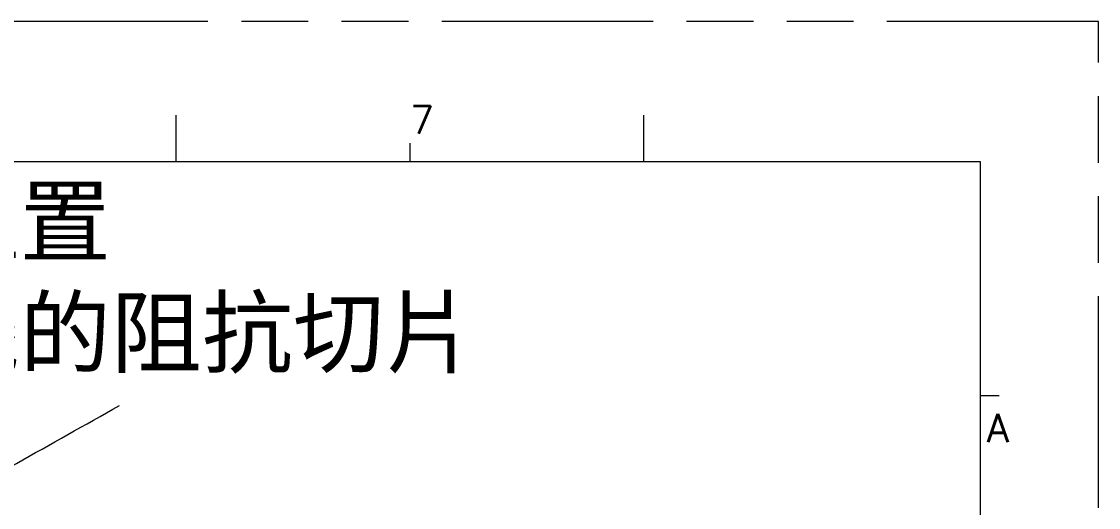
# Model space of a CAD drawing. Extents: x 3664 to 3837, y -413 to -292.
# Drawn here: x 3788.28 to 3836.66, y -313.47 to -291.63 of the extents above; entities that cross this region are included whole.
import ezdxf

# ---------------------------------------------------------------- set-up
doc = ezdxf.new("R2010")
doc.units = 0
doc.linetypes.add('PHANTOM', pattern=[29.5, 9.5, -1.5, 3, -1.5, 3, -1.5, 9.5])
doc.layers.get('0').update_dxf_attribs({"lineweight": 9})
doc.layers.add('0PAPERF', color=2, linetype='PHANTOM', lineweight=9, plot=False)
doc.layers.add('備註', color=1, linetype='Continuous', lineweight=9)
doc.styles.add('SIMPLEX', font='simplex.shx')
doc.styles.get("Standard").update_dxf_attribs({"font": 'PMingLiU.ttf'})
doc.dimstyles.get("Standard").update_dxf_attribs({"dimtxt": 1, "dimasz": 0.5, "dimexe": 0.18, "dimexo": 0.0625, "dimgap": 0.09, "dimtad": 0, "dimzin": 0, "dimdsep": 46, "dimtxsty": 'Standard', "dimcen": 0.09, "dimadec": 0, "dimazin": 0, "dimtfac": 1, "dimtdec": 4, "dimtofl": 0, "dimtmove": 0, "dimatfit": 3, "dimfxl": 1, "dimtolj": 1, "dimtzin": 0, "dimarcsym": 0})
pattern_1 = [(0, (0, 0), (0, 6.985), [5.08, -1.905]), (90, (0, 0), (-6.985, 4e-16), [5.08, -1.905])]

msp = doc.modelspace()

# ---------------------------------------------------------------- hatches: boundary and pattern name
at = {"layer": '備註', "linetype": 'Continuous'}
h = msp.add_hatch(dxfattribs=at)
h.set_pattern_fill('ANGLE', color=1, style=0)
h.set_pattern_definition(pattern_1)
edge = h.paths.add_edge_path()
edge.add_line((3810.937, -306.541), (3811.165, -306.541))
edge.add_line((3811.165, -306.541), (3812.308, -306.541))
edge.add_line((3812.308, -306.541), (3812.536, -306.541))
edge.add_line((3812.536, -306.541), (3812.536, -306.542))
edge.add_ellipse((3813.177, -306.173), major_axis=(0.739, 0), ratio=1, start_angle=209.9699, end_angle=231.3584)
edge.add_ellipse((3812.127, -308.962), major_axis=(-2.289, 0), ratio=1, start_angle=224.9997, end_angle=255.1156, ccw=False)
edge.add_line((3813.746, -307.343), (3813.747, -307.344))
edge.add_ellipse((3815.785, -305.305), major_axis=(2.884, 0), ratio=1, start_angle=225.019, end_angle=258.478)
edge = h.paths.add_edge_path()
edge.add_line((3810.937, -306.541), (3810.937, -307.075))
edge.add_line((3810.937, -307.075), (3811.165, -307.075))
edge.add_line((3811.165, -307.075), (3812.308, -307.075))
edge.add_line((3812.308, -307.075), (3812.536, -307.075))
edge.add_line((3812.536, -307.075), (3812.536, -307.075))
edge.add_line((3812.536, -307.075), (3812.536, -307.075))
edge.add_ellipse((3812.767, -307.556), major_axis=(-0.534, 0), ratio=1, start_angle=277.1253, end_angle=295.6367, ccw=False)
edge.add_ellipse((3812.127, -308.962), major_axis=(-2.019, 0), ratio=1, start_angle=224.9998, end_angle=253.4816, ccw=False)
edge.add_line((3813.555, -307.534), (3813.556, -307.535))
edge.add_ellipse((3815.785, -305.305), major_axis=(3.154, 0), ratio=1, start_angle=225.018, end_angle=259.4761)
edge = h.paths.add_edge_path()
edge.add_line((3810.937, -307.591), (3811.165, -307.591))
edge.add_line((3811.165, -307.591), (3811.165, -307.591))
edge.add_line((3811.165, -307.591), (3812.308, -307.591))
edge.add_line((3812.308, -307.591), (3812.308, -307.591))
edge.add_line((3812.308, -307.591), (3812.536, -307.591))
edge.add_line((3812.536, -307.591), (3812.536, -307.592))
edge.add_ellipse((3813.149, -307.202), major_axis=(0.726, 0), ratio=1, start_angle=212.4514, end_angle=235.4635)
edge.add_ellipse((3811.979, -311.489), major_axis=(-3.765, 0), ratio=1, start_angle=238.3944, end_angle=258.3854, ccw=False)
edge.add_line((3813.953, -308.282), (3813.955, -308.283))
edge.add_ellipse((3815.785, -305.305), major_axis=(3.496, 0), ratio=1, start_angle=238.4344, end_angle=260.5202)
edge = h.paths.add_edge_path()
edge.add_line((3810.937, -307.591), (3810.937, -308.125))
edge.add_line((3810.937, -308.125), (3812.536, -308.125))
edge.add_line((3812.536, -308.125), (3812.536, -308.125))
edge.add_line((3812.536, -308.125), (3812.536, -308.125))
edge.add_ellipse((3812.804, -308.608), major_axis=(-0.552, 0), ratio=1, start_angle=281.5226, end_angle=298.9796, ccw=False)
edge.add_ellipse((3811.979, -311.489), major_axis=(-3.496, 0), ratio=1, start_angle=238.4344, end_angle=258.2071, ccw=False)
edge.add_line((3813.809, -308.51), (3813.811, -308.512))
edge.add_ellipse((3815.785, -305.305), major_axis=(3.766, 0), ratio=1, start_angle=238.3946, end_angle=261.2053)
h = msp.add_hatch(dxfattribs=at)
h.set_pattern_fill('ANGLE', color=1, style=0)
h.set_pattern_definition(pattern_1)
edge = h.paths.add_edge_path()
edge.add_line((3810.937, -306.541), (3811.165, -306.541))
edge.add_line((3811.165, -306.541), (3812.308, -306.541))
edge.add_line((3812.308, -306.541), (3812.536, -306.541))
edge.add_line((3812.536, -306.541), (3812.536, -306.542))
edge.add_ellipse((3813.177, -306.173), major_axis=(0.739, 0), ratio=1, start_angle=209.9699, end_angle=231.3584)
edge.add_ellipse((3812.127, -308.962), major_axis=(-2.289, 0), ratio=1, start_angle=224.9997, end_angle=255.1156, ccw=False)
edge.add_line((3813.746, -307.343), (3813.747, -307.344))
edge.add_ellipse((3815.785, -305.305), major_axis=(2.884, 0), ratio=1, start_angle=225.019, end_angle=258.478)
edge = h.paths.add_edge_path()
edge.add_line((3810.937, -306.541), (3810.937, -307.075))
edge.add_line((3810.937, -307.075), (3811.165, -307.075))
edge.add_line((3811.165, -307.075), (3812.308, -307.075))
edge.add_line((3812.308, -307.075), (3812.536, -307.075))
edge.add_line((3812.536, -307.075), (3812.536, -307.075))
edge.add_line((3812.536, -307.075), (3812.536, -307.075))
edge.add_ellipse((3812.767, -307.556), major_axis=(-0.534, 0), ratio=1, start_angle=277.1253, end_angle=295.6367, ccw=False)
edge.add_ellipse((3812.127, -308.962), major_axis=(-2.019, 0), ratio=1, start_angle=224.9998, end_angle=253.4816, ccw=False)
edge.add_line((3813.555, -307.534), (3813.556, -307.535))
edge.add_ellipse((3815.785, -305.305), major_axis=(3.154, 0), ratio=1, start_angle=225.018, end_angle=259.4761)
edge = h.paths.add_edge_path()
edge.add_line((3810.937, -307.591), (3811.165, -307.591))
edge.add_line((3811.165, -307.591), (3811.165, -307.591))
edge.add_line((3811.165, -307.591), (3812.308, -307.591))
edge.add_line((3812.308, -307.591), (3812.308, -307.591))
edge.add_line((3812.308, -307.591), (3812.536, -307.591))
edge.add_line((3812.536, -307.591), (3812.536, -307.592))
edge.add_ellipse((3813.149, -307.202), major_axis=(0.726, 0), ratio=1, start_angle=212.4514, end_angle=235.4635)
edge.add_ellipse((3811.979, -311.489), major_axis=(-3.765, 0), ratio=1, start_angle=238.3944, end_angle=258.3854, ccw=False)
edge.add_line((3813.953, -308.282), (3813.955, -308.283))
edge.add_ellipse((3815.785, -305.305), major_axis=(3.496, 0), ratio=1, start_angle=238.4344, end_angle=260.5202)
edge = h.paths.add_edge_path()
edge.add_line((3810.937, -307.591), (3810.937, -308.125))
edge.add_line((3810.937, -308.125), (3812.536, -308.125))
edge.add_line((3812.536, -308.125), (3812.536, -308.125))
edge.add_line((3812.536, -308.125), (3812.536, -308.125))
edge.add_ellipse((3812.804, -308.608), major_axis=(-0.552, 0), ratio=1, start_angle=281.5226, end_angle=298.9796, ccw=False)
edge.add_ellipse((3811.979, -311.489), major_axis=(-3.496, 0), ratio=1, start_angle=238.4344, end_angle=258.2071, ccw=False)
edge.add_line((3813.809, -308.51), (3813.811, -308.512))
edge.add_ellipse((3815.785, -305.305), major_axis=(3.766, 0), ratio=1, start_angle=238.3946, end_angle=261.2053)
h = msp.add_hatch(dxfattribs=at)
h.set_pattern_fill('ANGLE', color=1, style=0)
h.set_pattern_definition(pattern_1)
edge = h.paths.add_edge_path()
edge.add_line((3810.937, -306.541), (3811.165, -306.541))
edge.add_line((3811.165, -306.541), (3812.308, -306.541))
edge.add_line((3812.308, -306.541), (3812.536, -306.541))
edge.add_line((3812.536, -306.541), (3812.536, -306.542))
edge.add_ellipse((3813.177, -306.173), major_axis=(0.739, 0), ratio=1, start_angle=209.9699, end_angle=231.3584)
edge.add_ellipse((3812.127, -308.962), major_axis=(-2.289, 0), ratio=1, start_angle=224.9997, end_angle=255.1156, ccw=False)
edge.add_line((3813.746, -307.343), (3813.747, -307.344))
edge.add_ellipse((3815.785, -305.305), major_axis=(2.884, 0), ratio=1, start_angle=225.019, end_angle=258.478)
edge = h.paths.add_edge_path()
edge.add_line((3810.937, -306.541), (3810.937, -307.075))
edge.add_line((3810.937, -307.075), (3811.165, -307.075))
edge.add_line((3811.165, -307.075), (3812.308, -307.075))
edge.add_line((3812.308, -307.075), (3812.536, -307.075))
edge.add_line((3812.536, -307.075), (3812.536, -307.075))
edge.add_line((3812.536, -307.075), (3812.536, -307.075))
edge.add_ellipse((3812.767, -307.556), major_axis=(-0.534, 0), ratio=1, start_angle=277.1253, end_angle=295.6367, ccw=False)
edge.add_ellipse((3812.127, -308.962), major_axis=(-2.019, 0), ratio=1, start_angle=224.9998, end_angle=253.4816, ccw=False)
edge.add_line((3813.555, -307.534), (3813.556, -307.535))
edge.add_ellipse((3815.785, -305.305), major_axis=(3.154, 0), ratio=1, start_angle=225.018, end_angle=259.4761)
edge = h.paths.add_edge_path()
edge.add_line((3810.937, -308.125), (3810.937, -307.591))
edge.add_line((3810.937, -307.591), (3811.165, -307.591))
edge.add_line((3811.165, -307.591), (3811.165, -307.591))
edge.add_line((3811.165, -307.591), (3812.308, -307.591))
edge.add_line((3812.308, -307.591), (3812.308, -307.591))
edge.add_line((3812.308, -307.591), (3812.536, -307.591))
edge.add_line((3812.536, -307.591), (3812.536, -307.592))
edge.add_ellipse((3813.149, -307.202), major_axis=(0.726, 0), ratio=1, start_angle=212.4514, end_angle=235.4635)
edge.add_ellipse((3811.979, -311.489), major_axis=(-3.765, 0), ratio=1, start_angle=238.3944, end_angle=258.3854, ccw=False)
edge.add_line((3813.953, -308.282), (3813.955, -308.283))
edge.add_ellipse((3815.785, -305.305), major_axis=(3.496, 0), ratio=1, start_angle=238.4344, end_angle=260.5202)
edge = h.paths.add_edge_path()
edge.add_line((3810.937, -308.125), (3812.536, -308.125))
edge.add_line((3812.536, -308.125), (3812.536, -308.125))
edge.add_line((3812.536, -308.125), (3812.536, -308.125))
edge.add_ellipse((3812.804, -308.608), major_axis=(-0.552, 0), ratio=1, start_angle=281.5226, end_angle=298.9796, ccw=False)
edge.add_ellipse((3811.979, -311.489), major_axis=(-3.496, 0), ratio=1, start_angle=238.4344, end_angle=258.2071, ccw=False)
edge.add_line((3813.809, -308.51), (3813.811, -308.512))
edge.add_ellipse((3815.785, -305.305), major_axis=(3.766, 0), ratio=1, start_angle=238.3946, end_angle=261.2053)

# ---------------------------------------------------------------- linework, layer by layer
for p, q in [((3795.232, -297.939), (3795.232, -295.838)), ((3816.239, -297.939), (3816.239, -295.838)), ((3805.736, -297.939), (3805.736, -297.099)), ((3831.365, -297.939), (3669.185, -297.939)), ((3831.365, -410.121), (3831.365, -297.939)), ((3831.365, -308.443), (3832.205, -308.443))]:
    msp.add_line(p, q)
at = {"layer": '0PAPERF'}
for p, q in [((3836.66, -291.634), (3664.352, -291.634)), ((3836.66, -413.482), (3836.66, -291.634))]:
    msp.add_line(p, q, dxfattribs=at)

# ---------------------------------------------------------------- texts
at = {"style": 'SIMPLEX'}
for s, height, p in [('7', 1.26, (3805.736, -296.679)), ('A', 1.277, (3831.652, -310.544))]:
    msp.add_text(s, height=height, dxfattribs=at).set_placement(p)
at = {"layer": '備註', "color": 1, "lineweight": 0, "insert": (3775.928, -299.11), "char_height": 3, "attachment_point": 1}
msp.add_mtext('{\\fPMingLiU|b0|i0|c136|p2;\\C256;切片位置\\P切双线的阻抗切片}', dxfattribs=at)

# ---------------------------------------------------------------- leaders
at = {"layer": '備註', "color": 1, "linetype": 'Continuous', "path_type": 1}
msp.add_leader([(3783.425, -314.093), (3792.678, -308.896)], dimstyle='Standard', override={"dimasz": 2, "dimgap": 0.09, "dimtad": 0, "dimdec": 3}, dxfattribs=at)

doc.saveas('drawing.dxf')
